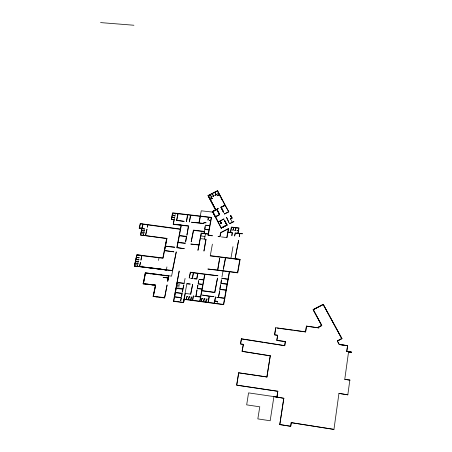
<?xml version="1.0" encoding="UTF-8"?>
<svg xmlns="http://www.w3.org/2000/svg" width="452" height="452" viewBox="0 0 452 452"><rect width="100%" height="100%" fill="white"/><g stroke="black" fill="none" stroke-linecap="round" stroke-linejoin="round"><path stroke-width="0.68" d="M164.584 297.958L167.076 285.037L164.584 297.958L153.126 296.467L155.155 287.545M173.732 301.343L177.269 282.619L184.105 283.517L185.083 278.387M167.522 281.297L168.573 275.765L168.155 278.025L163.104 277.392L168.155 277.895M172.393 270.477L134.413 266.025L136.911 255.069L163.065 258.256L166.924 238.379L140.419 234.978L142.815 223.932M333.949 429.4L291.207 422.654L333.949 429.4L338.949 393.404L347.814 394.822L338.949 393.404M347.56 345.577L346.774 351.481L347.56 345.577L339.26 344.447L346.198 345.531M344.757 379.358L349.882 380.115L344.757 379.358L348.565 351.893L351.402 352.424L348.565 351.893M351.402 352.424L351.424 351.995L346.752 351.345M347.814 394.822L349.859 379.991M293.817 330.35L305.608 331.96L306.439 326.073L318.858 327.903L316.796 327.627M305.608 331.96L306.439 326.073M174.534 296.981L179.201 271.008L173.432 301.303L183.574 302.682L185.314 293.433L190.817 294.162L192.654 284.37L190.541 294.128M291.263 422.756L290.709 426.332L279.777 424.609L283.811 398.24L273.935 396.494L270.172 420.761L257.832 418.891L259.787 406.811L246.673 404.856L248.56 392.878L276.929 397.037L277.839 391.279L236.65 385.093L238.633 372.815L266.94 376.974L238.633 372.815M279.777 424.609L283.811 398.24M290.709 426.332L291.207 422.654M264.51 342.559L284.726 345.735L285.314 341.492L276.788 340.339L277.607 335.203L274.584 334.785L275.72 327.728L305.563 331.813M284.726 345.735L285.314 341.492M276.929 397.037L277.777 391.161M285.37 341.633L276.85 340.48L277.669 335.35L274.652 334.932L275.72 327.728M277.839 391.279L236.741 385.211L238.724 372.94M266.872 376.849L270.268 355.764L242.046 351.272L243.312 344.317L240.498 343.876L241.424 338.802L284.664 345.594M266.94 376.974L270.268 355.764M237.82 233.209L238.26 230.695L236.888 230.531L238.283 230.565L238.701 228.187L235.955 227.859L235.515 230.367L234.554 230.254L235.402 230.221L235.82 227.842L233.763 227.599L233.317 230.108L232.356 229.995L233.204 229.961L233.627 227.588L231.571 227.345L230.678 232.356M238.091 233.243L239.023 227.955L231.345 227.045L230.401 232.328M235.04 259.024L238.554 240.617L235.091 258.747L240.119 259.386L237.752 272.878L207.852 269.036L217.553 270.002L219.672 258.324L217.83 270.042L237.52 272.567L239.797 259.623L225.672 257.843L223.316 269.364L225.395 257.809L210.242 255.945L212.395 244.148M230.938 258.233L232.983 246.656M183.97 299.094L223.469 304.399L229.322 271.516M229.605 271.55L223.7 304.71L184.196 299.405M214.355 303.462L215.547 296.868L214.129 303.151M226.763 237.566L228.311 228.904L220.875 232.729L220.073 236.763L217.977 236.509L219.853 236.464L220.632 232.565L228.678 228.418L228.028 232.045L232.418 232.565L231.853 235.741L232.096 232.797L227.983 232.305L227.034 237.599L221.44 236.927M218.31 297.235L219.768 290.709L218.587 297.275M221.938 277.07L223.028 270.985M208.236 302.642L209.389 296.326L214.016 296.665L202.406 295.111L209.112 296.286L208.005 302.332M199.727 301.224L200.479 297.122L194.789 296.354L195.829 296.218L197.015 289.811L196.106 296.252L200.53 296.845L201.931 289.212L197.236 288.591L197.863 285.195L197.564 288.353L201.976 288.941L202.773 284.59L198.089 283.975L198.716 280.59L198.417 283.737L202.824 284.319L203.62 279.986L198.942 279.37L203.671 279.715L204.66 274.307L197.925 273.437L196.88 279.104L193.722 278.692L196.654 278.794L197.654 273.403L193.541 272.878L192.484 278.528L190.704 278.296L192.264 278.223M199.953 301.535L204.937 274.341L217.926 275.748L190.309 272.172L189.196 278.099L190.529 272.488L193.264 272.838L192.258 278.229M205.784 302.032L206.338 299.021L207.31 299.151L206.423 299.314L205.926 302.049M270.336 355.899L242.131 351.407L243.396 344.458L240.583 344.017L241.424 338.802M204.479 239.102L205.457 233.82M205.841 239.266L203.937 251.103L206.118 239.3L200.4 238.605M201.349 301.433L201.903 298.427L202.869 298.557M201.485 301.45L201.987 298.721M202.869 298.557L201.852 298.704M203.564 301.733L204.118 298.727L205.089 298.851L204.208 299.015L203.705 301.75M183.574 302.682L184.235 299.128M192.507 300.247L193.32 295.902M192.784 300.286L193.349 295.885M200.281 215.999L201.259 210.796L212.756 212.124M186.303 299.41L186.862 296.427L187.829 296.557L186.947 296.721L186.439 299.427M188.507 299.71L189.066 296.721L190.032 296.851L189.151 297.015L188.642 299.727M190.71 300.004L191.269 297.015L191.823 297.088L191.36 297.309L190.851 300.026M180.557 300.733L181.099 297.868L174.263 296.947M181.376 296.416L181.93 293.512L175.071 292.704M182.212 292.02L182.755 289.167L175.879 288.449M180.828 300.766L181.427 297.631L174.568 296.71M181.653 296.45L182.252 293.28L175.399 292.359M182.484 292.054L183.851 284.873L182.806 288.896L176.235 288.02M183.297 302.642L186.902 283.607L190.32 284.059L186.845 283.879M157.03 296.975L153.454 296.235L155.629 285.15L143.114 283.828L155.629 285.15L143.442 283.596L145.312 272.85L171.585 276.144L176.257 251.854L172.342 270.742M161.432 274.867L146.612 273.008L145.471 273.177M153.036 285.099L147.465 284.127M166.924 238.379L164.539 250.713L173.907 251.843L164.59 250.448M167.805 281.268L168.862 275.799M174.11 219.519L173.167 224.367L181.088 225.282L176.766 247.747L184.343 248.685L177.088 247.515L181.359 225.311L188.36 226.113L186.902 235.215L188.67 225.91L176.043 224.412M166.912 266.923L166.353 269.997L147.629 267.635M176.529 220.474L177.839 213.723L175.432 213.44L175.28 214.214L175.297 213.423L172.76 213.129L171.568 219.22L174.246 219.536L173.353 224.124L181.41 225.051M158.494 260.42L159.019 257.764M153.126 296.467L155.302 285.387M143.114 283.828L145.312 272.85M143.442 283.596L145.527 273.149L168.54 276.036M137.414 266.126L137.561 265.386L137.549 266.143M138.007 263.194L137.843 264.002L135.165 263.674M138.854 258.996L138.702 259.764L136.024 259.437M139.425 266.381L140.549 262.166L139.64 266.674M141.911 255.408L140.951 260.177L141.645 255.374L137.476 254.866M141.9 266.494L142.013 265.934M134.736 265.793L136.911 255.069M143.391 235.119L143.691 234.373L143.465 235.407M145.324 235.656L146.99 229.187L145.589 235.695M140.741 234.752L143.018 224.226L147.646 224.859L147.414 227.237L147.911 224.893L180.585 229.345M228.695 211.655L224.378 213.875L225.367 213.66M208.389 195.631L215.796 209.835L208.361 195.659L209.79 194.919M173.432 301.303L173.76 301.072M212.57 211.773L218.158 208.638L212.457 211.553L215.214 216.853L219.683 214.536L215.593 216.937L221.277 227.802L226.751 224.983L224.503 220.107L227.124 225.085L221.147 228.164L212.457 211.553L218.147 208.626L212.824 211.655L215.468 216.711M208.361 195.659L217.435 190.981L220.548 196.857M211.519 196.908L210.773 197.58L211.638 197.134L210.327 194.642M213.485 195.897L212.745 196.563L213.61 196.123L212.293 193.631M216.197 194.501L214.717 195.552L216.316 194.727L214.999 192.236M218.632 193.241L217.423 194.157L218.757 193.473M210.265 199.287L212.66 198.196L210.321 199.4M219.356 194.603L217.016 195.806L219.412 194.716M208.276 195.417L207.993 195.558L215.553 209.96L207.993 195.558L217.565 190.631L228.814 211.881L225.051 205.361L221.231 207.315M224.497 214.107L228.814 211.881M223.836 218.841L218.243 222.011M220.576 223.746L221.44 223.305L220.231 220.988L221.446 223.299L220.514 223.633L221.26 223.248L220.113 221.051L221.322 223.367M231.74 218L230.52 218.921L232.113 218.107L230.65 215.333L230.396 215.463L231.735 218.005L230.644 215.338L232.113 218.101L230.52 218.921M229.492 223.57L233.95 221.57L229.616 223.802M313.767 309.422L323.231 304.394L313.163 309.547L321.779 325.604L318.519 327.276L318.858 327.903L318.479 327.124L321.745 325.451L313.163 309.547M341.994 338.604L337.345 341L339.311 344.577L346.204 345.531M221.859 206.993L225.051 205.361M216.785 209.615L219.163 213.547L216.926 209.265M215.214 216.853L219.695 214.553M218.237 222L223.96 219.073M224.271 220.231L227.13 225.102L221.147 228.164L227 224.853M220.514 223.633L221.26 223.254M231.989 217.875L230.396 218.695L232.232 222.164M146.843 273.313L150.787 273.81L150.646 273.517M313.835 309.383L323.265 304.558L341.91 338.65M321.745 325.451L318.479 327.124M341.814 338.542L337.339 340.989L341.814 338.542L323.231 304.394M229.554 271.822L229.887 271.833M100.559 22.6L133.922 25.244M134.385 265.974L156.313 268.477M172.381 215.073L175.054 215.384L174.873 216.293L174.896 215.497L172.353 215.203M171.975 217.146L174.647 217.457L174.472 218.367L174.489 217.576L171.952 217.276M174.082 219.649L171.274 219.322L172.545 212.835L211.547 217.384L208.287 235.074L212.372 235.565M176.517 220.469L184.179 221.373L176.851 220.243L178.105 213.751L187.484 214.847L186.461 221.644L187.755 214.875L190.445 215.192L189.422 221.994L190.71 215.22L200.14 216.322L198.914 222.847L191.445 222.231L203.869 223.7L204.038 222.779L206.123 222.757L203.835 222.491L203.649 223.407L199.185 222.876L200.405 216.35L208.248 217.265L207.988 220.169L208.519 217.299L211.225 217.615L210.745 220.226L209.203 220.316L210.694 220.491L209.779 225.469L205.389 225.215L209.728 225.729L209.005 229.672L204.931 229.187L205.168 226.395L204.609 229.418L208.954 229.932L208.225 233.882L204.151 233.396L204.66 230.633L203.875 233.362L201.163 233.04L197.936 250.363L201.383 233.334L208.18 234.147L207.965 235.306L212.327 235.831M204.242 231.39L193.405 230.091L191.196 241.809L193.625 230.39L204.197 231.65M200.891 235.967L204.971 236.458M179.399 235.52L186.676 236.402L185.602 242.063L186.36 236.628L179.348 235.78M198.97 244.786L190.772 244.057L198.925 245.052M178.082 242.362L185.376 243.255L178.031 242.622M136.453 257.318L139.261 257.663L136.431 257.454M138.849 259.024L138.809 259.911L136.001 259.567M165.449 246.08L174.788 247.233L165.392 246.346M135.594 261.55L138.272 261.883L138.555 261.171L138.38 262.03L135.566 261.685M135.137 263.804L137.95 264.154L137.956 263.183M172.619 270.776L134.413 266.025L136.702 254.77L162.844 257.962L166.635 238.605L140.419 234.978M210.299 255.64L240.119 259.386M167.76 280.07L168.048 280.104L168.155 278.025M228.254 279.138L221.7 278.291L227.927 279.376M227.379 284.037L221.113 283.218L221.446 279.782L220.785 283.449L227.057 284.274M177.048 282.308L184.162 283.246M153.454 296.235L164.364 297.648M226.034 290.003L220.039 289.207L220.57 284.675L219.712 289.444L226.266 290.308M177.037 283.833L179.772 284.195M176.726 285.455L179.467 285.817M176.495 286.67L179.235 287.031M201.971 290.579L214.649 292.269L217.508 278.053L214.881 292.58L201.92 290.851M224.876 298.117L216.751 297.309L224.548 298.354M214.802 300.987L217.452 301.343L217.276 302.303L217.288 301.461L214.773 301.128M180.636 229.079L140.199 223.576L139.188 228.232L144.843 229.023L139.216 228.102M142.787 224.181L140.408 223.853L139.566 227.74L141.928 228.062M173.483 301.032L183.348 302.371M306.484 326.225L315.423 327.44M141.645 230.593L144.29 230.955L144.589 230.192L144.391 231.102L141.617 230.723M141.194 232.673L143.843 233.034L144.137 232.288L143.945 233.187L141.165 232.803M277.172 328.067L279.251 328.355M280.641 328.542L292.433 330.158M347.441 351.577L351.424 351.995M156.222 268.556L166.353 269.997L155.991 268.437M273.935 396.494L276.867 396.924M241.509 338.949L263.12 342.339M279.715 424.513L290.653 426.236M274.002 396.607L283.867 398.353M323.265 304.558L341.836 338.689M337.311 340.848L339.288 344.588M313.174 309.727L321.773 325.598M217.435 190.981L224.927 205.129L220.87 207.219L223.457 212.157L223.717 212.022L221.13 207.089L220.87 207.219L223.469 212.152L221.237 207.321M214.756 192.366L215.949 194.626M212.174 193.693L213.367 195.959M210.203 194.705L211.395 196.97M217.033 209.491L219.163 213.547M224.265 220.231L226.881 225.215M216.677 209.389L218.915 213.672M221.169 198.01L222.118 199.824M212.83 211.638L216.892 219.44M146.256 267.228L146.397 267.516M238.277 240.583L238.498 241.091M242.43 233.757L239.763 233.712L239.255 236.628L239.492 233.678L235.39 233.192L234.599 236.068L235.164 232.893L242.43 233.757M226.571 217.435L228.944 222.531L226.571 217.435"/></g></svg>
